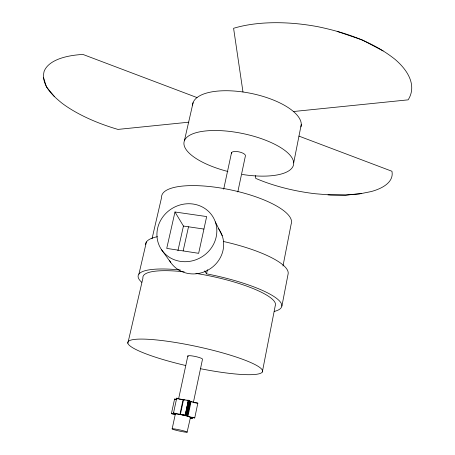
<?xml version="1.0" encoding="UTF-8"?>
<svg xmlns="http://www.w3.org/2000/svg" width="455" height="455" viewBox="0 0 455 455"><rect width="100%" height="100%" fill="white"/><g stroke="black" fill="none" stroke-linecap="round" stroke-linejoin="round"><path stroke-width="0.68" d="M281.895 306.147L288.146 273.768A72.823 18.388 12 0 0 223.587 241.52M262.336 371.974L275.212 305.897A67.755 14.878 12.1 0 0 195.923 273.409M282.982 266.027L291.132 224.19A66.293 20.083 11.9 0 0 229.673 189.672A66.293 20.083 11.9 0 0 161.57 197.515L152.021 238.784M293.68 162.907L301.29 124.334M187.102 432.21A7.712 0.592 12.3 0 0 176.813 429.327A7.712 0.592 12.3 0 0 175.01 429.981A7.712 0.592 12.3 0 0 187.102 432.21L190.452 417.406A7.382 0.677 12.2 0 1 194.74 417.923L197.84 403.164A7.889 0.859 12.2 0 1 191.077 401.526L188.848 400.883M193.324 402.738L202.475 359.348A7.564 1.149 12.2 0 0 194.319 356.282A7.564 1.149 12.2 0 0 188.302 356.618M237.8 191.953L245.353 156.145A7.166 2.582 11.8 0 0 238.881 151.839A7.166 2.582 11.8 0 0 231.441 153.324M192.664 417.195L192.374 418.583L191.373 418.299A7.223 0.66 12.3 0 0 190.258 418.009M185.282 415.21L188.404 400.229L185.242 415.091L187.949 416.297A7.917 0.739 12.3 0 0 194.74 417.923M185.469 415.364L188.438 400.36M185.845 415.557L188.984 400.747L188.62 400.536M186.391 415.785L189.53 400.986L188.984 400.747M187.102 416.029L190.23 401.247L189.53 400.986M175.004 414.448A7.547 0.688 12.4 0 0 171.41 413.68L174.566 399.08A8.15 0.876 12.4 0 0 176.421 399.319M171.416 413.68A8.167 0.756 12.4 0 0 173.52 412.958L176.705 398.171A8.366 0.91 12.3 0 0 182.398 399.507L184.986 399.99M172.166 428.803L175.346 414.01L175.846 413.931A7.678 0.711 12.3 0 1 179.924 414.42L187.409 416.137L190.537 401.355L190.23 401.247M178.656 398.631L187.835 355.918M223.689 189.161L231.538 152.658M274.263 311.442A73.448 16.13 12.1 0 0 206.536 273.836L207.423 269.718M183.16 250.864L188.512 226.795M177.905 250.762L183.439 226.044L174.982 211.996L206.661 216.569L198.647 253.316L166.729 248.396L174.982 211.996M184.389 140.743L193.108 102.614M127.849 343.258L142.927 278.102A67.755 14.878 12.1 0 1 184.184 271.84M138.923 274.12L146.408 241.963M188.859 122.185L117.942 129.408A92.422 36.008 14.7 0 1 61.886 103.109C52.57 95.499 40.956 85.045 44.033 71.668A92.422 36.008 14.7 0 1 82.918 54.435L197.021 97.575M293.475 111.526L408.135 99.844A106.328 47.735 10 0 0 394.94 59.275C372.912 41.718 345.658 32.538 318.403 26.811A106.328 47.735 10 0 0 233.591 28.307L242.981 91.99M361.321 193.534L345.618 195.093L330.785 195.007L315.241 193.739A86.604 31.509 10.1 0 1 255.721 178.377L255.312 175.602M188.444 400.229L187.943 400.241A8.366 0.91 12.3 0 1 183.536 399.717L180.373 414.499A8.395 0.785 12.3 0 0 183.359 414.966L185.242 415.091L183.541 414.983M327.998 194.78L345.618 195.093L359.223 193.955L371.098 191.589A86.604 31.509 10.1 0 0 391.92 171.256L298.941 136.108M179.008 399.217L179.987 399.24M182.432 414.914L183.359 414.966M180.68 399.308L183.081 399.638L179.924 414.42L179.236 414.283A8.395 0.785 12.3 0 1 173.52 412.958M183.439 226.044L203.851 229.058M186.948 400.417L187.898 400.65M192.129 418.515L191.532 418.316A7.382 0.677 12.2 0 1 190.116 417.451L190.224 417.417A7.678 0.711 12.3 0 0 187.955 416.297L191.077 401.526A7.655 0.819 12.3 0 1 191.913 401.81M337.178 31.389L362.322 39.955L383.11 50.932M54.39 96.523L46.461 86.939L43.561 77.731M161.497 249.653L170.585 262.262M204.722 270.913L206.536 273.836M215.329 221.892A30.519 28.42 -31.3 0 1 180.811 261.437A30.519 28.42 -31.3 0 1 164.505 214.845A30.519 28.42 -31.3 0 1 215.329 221.892L222.199 235.684M192.567 105.122A55.334 22.124 11.7 0 1 250.648 93.309A55.334 22.124 11.7 0 1 300.971 126.905M227.898 171.495A55.919 20.174 11.8 0 1 194.638 133.144A55.919 20.174 11.8 0 1 287.025 152.209A55.919 20.174 11.8 0 1 242.123 174.43M185.674 365.507A68.933 10.488 12.2 0 1 139.162 339.106A68.933 10.488 12.2 0 1 253.281 363.716A68.933 10.488 12.2 0 1 200.729 368.755M192.869 402.209A7.655 0.819 12.3 0 1 193.352 402.527M145.537 244.597A72.823 18.388 12 0 1 157.407 236.708M141.732 282.293A73.448 16.13 12.1 0 1 180.299 269.963M175.357 414.198A7.678 0.711 12.3 0 1 175.346 414.01M174.566 399.08A7.519 0.796 12.3 0 1 176.95 399.564M176.705 398.171A8.15 0.876 12.4 0 1 178.366 398.881M194.086 402.709A7.354 0.785 12.2 0 1 197.84 403.164M219.282 229.855A29.251 27.402 -31.2 0 1 209.357 269.309A29.251 27.402 -31.2 0 1 169.556 260.607M218.138 228.285A29.251 27.402 -31.2 0 1 218.912 229.32"/></g></svg>
